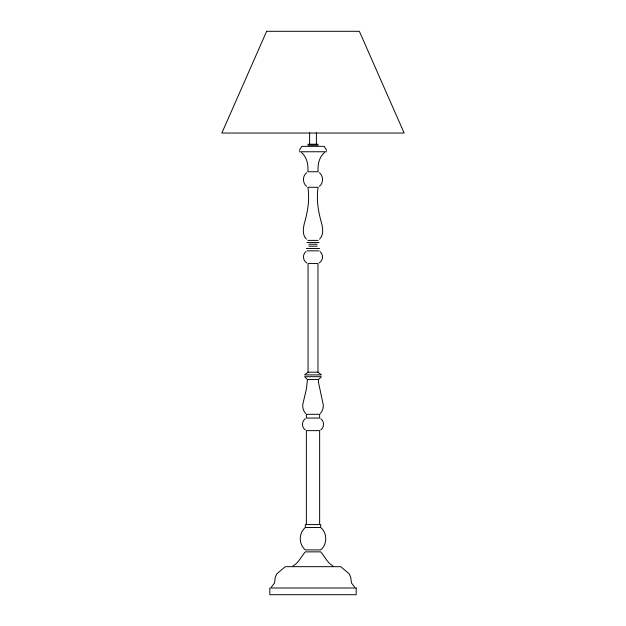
<?xml version="1.0" encoding="UTF-8"?>
<svg xmlns="http://www.w3.org/2000/svg" width="626" height="626" viewBox="0 0 626 626"><rect width="100%" height="100%" fill="white"/><g stroke="black" fill="none" stroke-linecap="round" stroke-linejoin="round"><path stroke-width="0.94" d="M299.361 150.287L301.826 146.351L324.174 146.351L326.639 150.287M320.418 413.481C323.141 410.429 324.065 405.898 322.664 402.048L318.54 382.619L318.54 379.52L321.404 376.695L304.596 376.695L307.46 379.52L318.54 379.52M319.55 239.148C323.665 235.235 322.906 229.179 321.842 224.171C318.391 212.23 316.138 199.71 318.125 187.276L307.875 187.276C309.862 199.71 307.609 212.23 304.158 224.171C303.094 229.179 302.335 235.235 306.45 239.148M306.591 172.682C302.413 176.039 302.413 182.988 306.591 186.345M319.409 186.345C323.587 182.988 323.587 176.039 319.409 172.682M305.934 251.621C302.256 254.469 302.781 260.674 306.818 262.936M305.339 527.515C298.563 533.047 298.563 544.37 305.339 549.902L320.661 549.902C327.437 544.37 327.437 533.047 320.661 527.515L320.661 524.58L305.339 524.58L305.339 527.515L320.661 527.515M305.245 418.755C301.544 421.337 301.544 427.347 305.245 429.929M320.755 429.929C324.456 427.347 324.456 421.337 320.755 418.755M271.379 587.094L274.556 582.962L275.244 577.321L276.739 573.878L285.237 566.671L340.763 566.671L349.261 573.878L350.756 577.321L351.444 582.962L354.621 587.094M308.031 372.188L304.596 374.896L321.404 374.896L317.969 372.188L308.031 372.188L308.031 263.554L317.969 263.554L317.969 372.188M319.182 262.936C323.219 260.674 323.744 254.469 320.066 251.621M293.054 565.904C298.845 562.79 301.145 556.357 305.339 551.858L320.661 551.858C324.855 556.357 327.155 562.79 332.946 565.904M324.479 152.611C318.978 157.165 317.554 164.959 318.125 171.751L307.875 171.751C308.446 164.959 307.022 157.165 301.521 152.611M307.875 144.23L318.125 144.23M307.875 145.209L318.125 145.209M299.361 151.758L326.639 151.758M307.875 240.392L318.125 240.392M306.959 242.505L319.041 242.505M308.798 244.226L317.202 244.226M308.798 246.182L317.202 246.182M306.349 248.483L319.651 248.483M307.045 250.846L318.955 250.846M305.582 413.481C302.859 410.429 301.935 405.898 303.336 402.048L306.364 389.239L307.46 379.52M319.636 524.58L319.636 430.633L306.364 430.633L306.364 524.58M316.404 132.712L316.404 144.23M309.596 132.712L309.596 144.23M266.637 31.3L221.847 133.041L404.153 133.041L359.363 31.3L266.637 31.3M319.636 414.295L306.364 414.295L306.364 418.051L319.636 418.051L319.636 414.295M356.171 588.002L269.829 588.002L269.829 594.7L356.171 594.7L356.171 588.002"/></g></svg>
